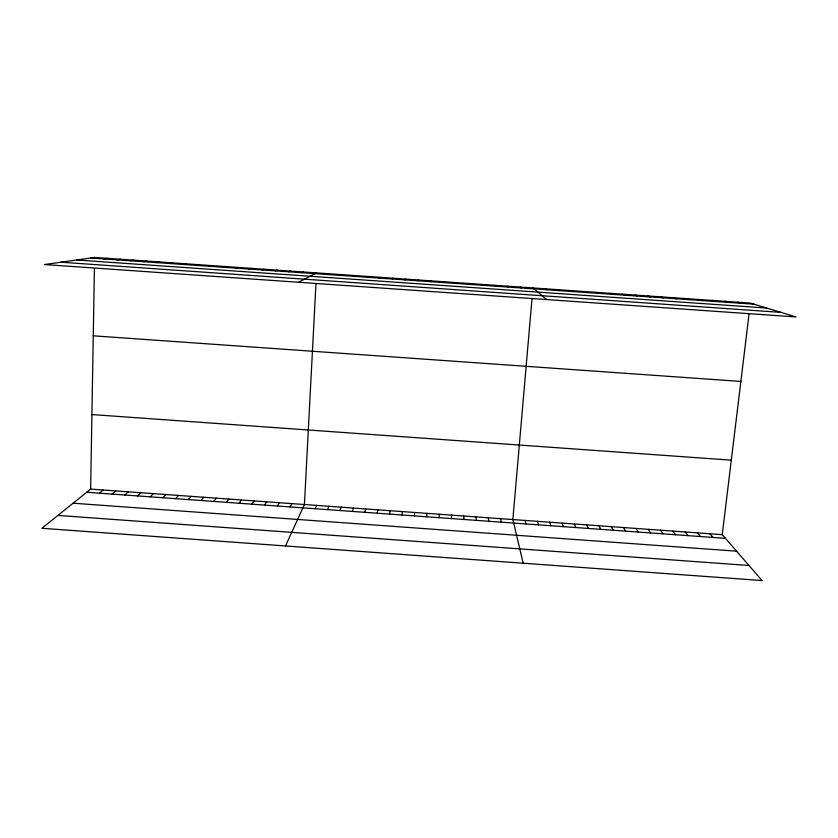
<?xml version="1.0" encoding="UTF-8"?>
<svg xmlns="http://www.w3.org/2000/svg" width="838" height="838" viewBox="0 0 838 838"><rect width="100%" height="100%" fill="white"/><g stroke="black" fill="none" stroke-linecap="round" stroke-linejoin="round"><path stroke-width="1.26" d="M439.175 517.685L439.175 514.249M90.64 489.109L722.241 534.665L762.067 580.556L41.9 528.286L90.64 489.109L94.411 268.757M426.772 516.784L426.909 513.359M315.936 284.197L304.414 504.528L285.496 545.967M414.37 515.894L414.642 512.479M531.962 299.26L512.856 519.56L523.163 563.22M430.879 281.694L430.973 280.856M722.241 534.665L749.015 314.397M401.968 514.993L402.387 511.599M389.576 514.103L390.131 510.709M377.184 513.212L377.875 509.829M364.792 512.311L365.619 508.938M352.41 511.421L353.374 508.058M417.994 280.793L418.246 279.965M340.029 510.531L341.129 507.179M327.648 509.63L328.884 506.288M315.266 508.739L316.649 505.408M405.121 279.902L405.519 279.075M290.158 506.927L291.813 503.617M277.409 506.005L279.211 502.706M264.682 505.094L266.62 501.805M251.945 504.172L254.029 500.894M392.247 279.002L392.792 278.195M239.218 503.25L241.438 499.982M226.49 502.339L228.847 499.081M213.763 501.417L216.267 498.17M201.047 500.496L203.686 497.259M188.33 499.584L191.116 496.358M379.384 278.111L380.075 277.305M175.624 498.662L178.546 495.447M162.907 497.751L165.976 494.546M150.212 496.829L153.417 493.634M137.505 495.907L140.847 492.734M366.51 277.21L367.358 276.425M124.81 494.996L128.298 491.822M112.114 494.085L115.738 490.921M99.418 493.163L103.189 490.01M353.657 276.32L354.642 275.534M340.794 275.419L341.935 274.655M327.941 274.529L329.229 273.775M298.548 282.259L316.523 272.884M301.858 272.717L303.44 271.973M288.618 271.795L290.357 271.062M275.398 270.873L277.284 270.15M262.168 269.951L264.211 269.249M248.949 269.029L251.138 268.338M235.729 268.108L238.076 267.427M222.52 267.186L225.013 266.515M209.311 266.274L211.951 265.604M196.102 265.353L198.899 264.703M182.904 264.431L185.847 263.792M169.705 263.509L172.806 262.881M156.507 262.598L159.765 261.98M143.319 261.676L146.723 261.068M130.131 260.754L133.682 260.157M116.943 259.843L120.651 259.256M103.765 258.921L107.631 258.345M90.588 258.01L754.032 304.184M76.562 259.99L766.78 308.049M60.891 262.2L781.026 312.375M93.259 335.808L740.865 381.437M91.918 414.559L731.302 460.156M86.733 492.252L725.425 538.342M73.105 503.209L736.56 551.174M57.906 515.422L748.973 565.482M737.576 302.193L741.064 303.283M724.755 301.303L728.096 302.382M711.944 300.402L715.139 301.481M699.133 299.512L702.181 300.58M686.332 298.621L689.224 299.679M673.532 297.731L676.266 298.778M660.732 296.841L663.319 297.878M647.942 295.95L650.382 296.977M635.152 295.06L637.435 296.076M622.362 294.169L624.499 295.175M609.572 293.279L611.562 294.274M596.792 292.389L598.636 293.373M584.023 291.498L585.71 292.472M571.244 290.618L572.783 291.572M558.475 289.728L559.868 290.671M545.706 288.838L546.952 289.77M532.947 287.947L546.648 299.554M520.189 287.057L521.131 287.979M507.43 286.177L508.226 287.078M709.901 533.775L712.949 537.441M697.562 532.884L700.463 536.54M685.222 531.994L687.988 535.639M672.893 531.103L675.522 534.738M494.682 285.287L495.331 286.177M660.554 530.213L663.047 533.837M648.235 529.323L650.581 532.937M635.906 528.443L638.116 532.036M623.587 527.552L625.661 531.145M481.934 284.396L482.426 285.276M611.269 526.662L613.207 530.245M598.961 525.772L600.752 529.344M586.652 524.881L588.307 528.443M574.344 524.001L575.863 527.542M469.186 283.506L469.531 284.386M562.036 523.111L563.419 526.652M549.738 522.221L550.975 525.751M537.441 521.341L538.541 524.85M525.143 520.45L526.107 523.96M456.448 282.626L456.647 283.485M500.569 518.68L501.25 522.158M488.282 517.79L488.837 521.267M476.005 516.899L476.413 520.367M463.728 516.019L464.001 519.476M443.711 281.736L443.763 282.595M451.452 515.129L451.588 518.575M94.6 257.444L44.32 264.536L796.1 316.953L750.398 303.084L94.6 257.444"/></g></svg>
